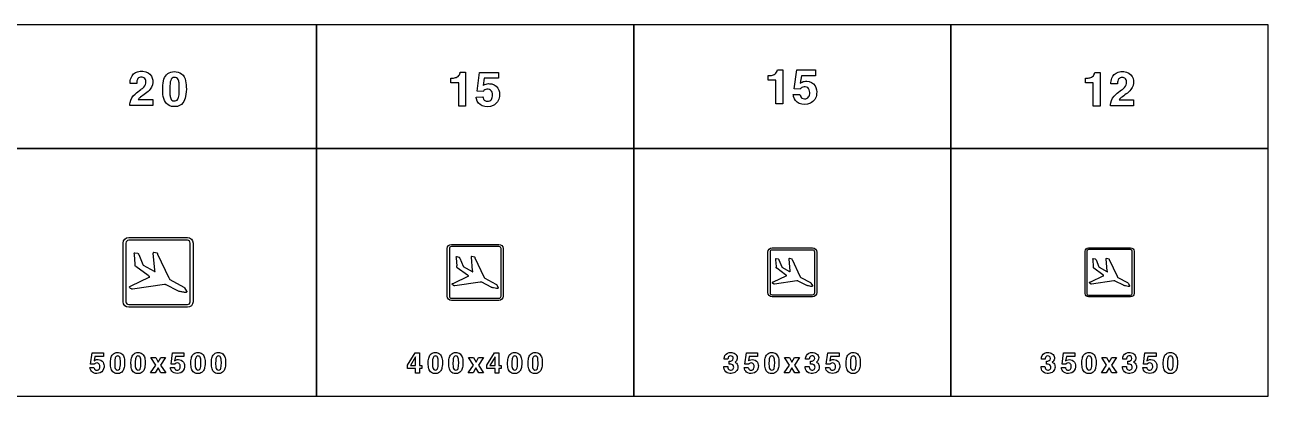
# Model space of a CAD drawing. Extents: x 0 to 18160, y 0 to 2655.
# Drawn here: x 9262 to 18160, y 0 to 2655 of the extents above; entities that cross this region are included whole.
import ezdxf

# ---------------------------------------------------------------- set-up
doc = ezdxf.new("R2010")
doc.units = 0
doc.header["$MEASUREMENT"] = 0

msp = doc.modelspace()

# ---------------------------------------------------------------- linework, layer by layer
for points in [[(9080, 1770), (11350, 1770), (11350, 2655), (9080, 2655)], [(11350, 1770), (13620, 1770), (13620, 2655), (11350, 2655)], [(13620, 1770), (15890, 1770), (15890, 2655), (13620, 2655)], [(15890, 1770), (18160, 1770), (18160, 2655), (15890, 2655)], [(9080, 0), (11350, 0), (11350, 1770), (9080, 1770)], [(11350, 0), (13620, 0), (13620, 1770), (11350, 1770)], [(13620, 0), (15890, 0), (15890, 1770), (13620, 1770)], [(15890, 0), (18160, 0), (18160, 1770), (15890, 1770)], [(10198.2, 221.797), (10163.1, 276.346), (10197.9, 276.346), (10216.2, 242.294), (10234.9, 276.346), (10269, 276.346), (10233.5, 222.318), (10270, 166.299), (10235.4, 166.299), (10215.6, 202.389), (10195.2, 166.299), (10161, 166.299)], [(12001, 222.096), (12055.2, 309.963), (12087.1, 309.963), (12087.1, 219.228), (12103.3, 219.228), (12103.3, 196.409), (12087.1, 196.409), (12087.1, 165.058), (12058.6, 165.058), (12058.6, 196.409), (12001, 196.409)], [(12058.6, 280.769), (12022.6, 219.228), (12058.6, 219.228)], [(12472.5, 221.797), (12437.4, 276.346), (12472.2, 276.346), (12490.5, 242.294), (12509.2, 276.346), (12543.3, 276.346), (12507.8, 222.318), (12544.3, 166.299), (12509.7, 166.299), (12489.9, 202.389), (12469.5, 166.299), (12435.3, 166.299)], [(12569, 222.114), (12623.3, 309.981), (12655.1, 309.981), (12655.1, 219.246), (12671.3, 219.246), (12671.3, 196.427), (12655.1, 196.427), (12655.1, 165.076), (12626.6, 165.076), (12626.6, 196.427), (12569, 196.427)], [(12626.6, 280.787), (12590.6, 219.246), (12626.6, 219.246)], [(14734.2, 221.783), (14699.1, 276.332), (14733.9, 276.332), (14752.1, 242.28), (14770.8, 276.333), (14805, 276.333), (14769.4, 222.304), (14806, 166.285), (14771.4, 166.285), (14751.6, 202.375), (14731.2, 166.285), (14697, 166.285)], [(17004.2, 221.783), (16969.1, 276.332), (17003.9, 276.332), (17022.1, 242.28), (17040.8, 276.333), (17075, 276.333), (17039.4, 222.304), (17076, 166.285), (17041.4, 166.285), (17021.6, 202.375), (17001.2, 166.285), (16967, 166.285)]]:
    msp.add_lwpolyline(points, close=True)
for points in [[(10012.9, 2078.85, -0.0640343), (10014.2, 2099.78, -0.161687), (10050, 2160.33, -0.0283718), (10091.8, 2192.71, 0.0545111), (10112.7, 2210.64, 0.192461), (10127.7, 2250.18, 0.234238), (10114.1, 2276.56, 0.196223), (10088.8, 2281.34, 0.252425), (10066.8, 2264.16, 0.0856617), (10062.7, 2247.14, 0.0202329), (10062, 2235.45), (10015.3, 2235.45, -0.0983795), (10021.4, 2276.76, -0.245047), (10067.6, 2319.89, -0.207102), (10144.5, 2311.55, -0.233443), (10177, 2259.22, -0.20961), (10158.8, 2195.04, -0.0785124), (10124.9, 2163.57, 0.0107372), (10089.1, 2137.78, 0.0665092), (10073.2, 2121.74), (10177.7, 2121.74), (10177.7, 2078.85)], [(10247.9, 2191.49, -0.0563084), (10253.9, 2254.32, -0.130301), (10276.1, 2298.12, -0.174843), (10317.9, 2319.53, -0.147552), (10371, 2312.9, -0.192146), (10407.8, 2269.73, -0.0833996), (10417.1, 2212.7, -0.0545507), (10412.1, 2141.92, -0.116773), (10393, 2097.85, -0.221099), (10338.1, 2070.16, -0.162564), (10286.7, 2082.68, -0.174743), (10255.4, 2128.1, -0.0640867), (10247.9, 2186.79)], [(12310.9, 2274.45), (12324.1, 2274.45, 0.0261527), (12330.1, 2275.12, 0.0824327), (12354.9, 2282.34, 0.211118), (12374.9, 2306.08, 0.0230957), (12377.6, 2315.99), (12415.7, 2315.99), (12415.7, 2074.01), (12367.1, 2074.01), (12367.1, 2241.03), (12310.9, 2241.03)], [(12491, 2139), (12538, 2140.78, 0.0452719), (12544.4, 2124.55, 0.0567733), (12549.1, 2117.67, 0.070207), (12553.5, 2114.2, 0.264984), (12589.6, 2112.3, 0.20748), (12607, 2135.41, 0.147389), (12605.8, 2173.44, 0.308532), (12576.4, 2194.85, 0.215743), (12546.7, 2184.62, 0.028781), (12541.3, 2178.38), (12498.7, 2180.39), (12516.5, 2315.07), (12650.5, 2315.07), (12650.5, 2273.2), (12550.1, 2273.2), (12541.1, 2221.19, -0.0211252), (12554.1, 2228.73, -0.121371), (12587.4, 2234.58, -0.244671), (12647.2, 2202.63, -0.173069), (12658.8, 2143.5, -0.256779), (12613.6, 2077.51, -0.199585), (12534, 2076.44, -0.245625), (12493.7, 2125.34, -0.0170062)], [(14580.9, 2291.94), (14594.1, 2291.94, 0.0261527), (14600.1, 2292.61, 0.0824327), (14624.9, 2299.84, 0.211118), (14644.9, 2323.58, 0.0230957), (14647.6, 2333.49), (14685.7, 2333.49), (14685.7, 2091.51), (14637.1, 2091.51), (14637.1, 2258.53), (14580.9, 2258.53)], [(14761, 2156.5), (14808, 2158.28, 0.0452719), (14814.4, 2142.04, 0.0567733), (14819.1, 2135.17, 0.070207), (14823.5, 2131.7, 0.264984), (14859.6, 2129.8, 0.20748), (14877, 2152.9, 0.147389), (14875.8, 2190.94, 0.308532), (14846.4, 2212.34, 0.215743), (14816.7, 2202.11, 0.028781), (14811.3, 2195.87), (14768.7, 2197.89), (14786.5, 2332.56), (14920.5, 2332.56), (14920.5, 2290.7), (14820.1, 2290.7), (14811.1, 2238.69, -0.0211252), (14824, 2246.23, -0.121371), (14857.4, 2252.07, -0.244671), (14917.2, 2220.12, -0.173069), (14928.7, 2161, -0.256779), (14883.6, 2095.01, -0.199585), (14804, 2093.94, -0.245625), (14763.7, 2142.83, -0.0170062)], [(16852.4, 2273.43), (16865.5, 2273.43, 0.0261527), (16871.5, 2274.1, 0.0824327), (16896.4, 2281.32, 0.211118), (16916.4, 2305.06, 0.0230957), (16919, 2314.97), (16957.1, 2314.97), (16957.1, 2072.99), (16908.5, 2072.99), (16908.5, 2240.01), (16852.4, 2240.01)], [(17032.5, 2075.98, -0.0640343), (17033.8, 2096.92, -0.161687), (17069.6, 2157.46, -0.0283718), (17111.4, 2189.85, 0.0545111), (17132.3, 2207.78, 0.192461), (17147.3, 2247.31, 0.234238), (17133.7, 2273.69, 0.196223), (17108.4, 2278.47, 0.252425), (17086.4, 2261.29, 0.0856617), (17082.3, 2244.27, 0.0202329), (17081.6, 2232.58), (17034.9, 2232.58, -0.0983795), (17041, 2273.89, -0.245047), (17087.1, 2317.02, -0.207102), (17164.1, 2308.69, -0.233443), (17196.6, 2256.36, -0.20961), (17178.4, 2192.18, -0.0785124), (17144.5, 2160.7, 0.0107372), (17108.7, 2134.91, 0.0665092), (17092.8, 2118.88), (17197.3, 2118.88), (17197.3, 2075.98)], [(10299.2, 2160.96, 0.0124589), (10299.8, 2154.64, 0.0668192), (10305.4, 2129.25, 0.615362), (10356.3, 2123.64, 0.0726881), (10361.7, 2136.67, 0.0588562), (10366.4, 2173.95, 0.0389037), (10364.8, 2240.94, 0.084671), (10358.2, 2264.28, 0.156013), (10346.8, 2276.44, 0.143208), (10331, 2279.4, 0.172584), (10315.3, 2273.2, 0.132565), (10305.3, 2257.64, 0.0498315), (10300.8, 2235.92, 0.0368731)], [(10005, 635.003, -0.414213), (9965, 675.003), (9965, 1095, -0.414213), (10005, 1135), (10425, 1135, -0.414213), (10465, 1095), (10465, 675.003, -0.414213), (10425, 635.003)], [(10005, 655.003), (10425, 655.003, 0.414213), (10445, 675.003), (10445, 1095, 0.414213), (10425, 1115), (10005, 1115, 0.414213), (9985, 1095), (9985, 675.003, 0.414213)], [(12315, 685.002, -0.414213), (12285, 715.002), (12285, 1055, -0.414213), (12315, 1085), (12655, 1085, -0.414213), (12685, 1055), (12685, 715.002, -0.414213), (12655, 685.002)], [(12315, 700.003), (12655, 700.003, 0.414213), (12670, 715.003), (12670, 1055, 0.414213), (12655, 1070), (12315, 1070, 0.414213), (12300, 1055), (12300, 715.003, 0.414213)], [(10027.3, 765.231, -0.142894), (10020.6, 768.845, 0.0915512), (10015.5, 772.243, -0.22319), (10009.8, 778.582, -0.368234), (10012.2, 784.277, -0.0172415), (10022.3, 789.234), (10150.7, 849.693, 0.0223741), (10153.4, 851.27, 0.107682), (10154.7, 852.635, 0.246913), (10154.8, 854.049, 0.121893), (10154.1, 855.008, 0.0277809), (10149.1, 858.66, -0.0186615), (10144.7, 861.478), (10054.7, 926.833, -0.00515923), (10053.1, 928.099, -0.268688), (10050.2, 935.47, -0.0222521), (10051.3, 941.727, 0.0316145), (10052, 944.737), (10046.1, 1011.95), (10045, 1023.18, -0.115681), (10045.5, 1024.72, -0.180439), (10046.5, 1025.5, -0.100771), (10049, 1025.67), (10069.5, 1021.69, -0.204275), (10072.7, 1019.91, -0.0823424), (10074.8, 1016.12), (10076.8, 1011.63), (10107.1, 940.223), (10108.1, 937.518), (10187, 893.751, 0.132139), (10189.5, 892.683, -0.110722), (10190, 892.49, -0.0625931), (10190.7, 891.818, 0.0560601), (10191.4, 891.135, 0.168778), (10192, 890.912, 0.158111), (10192.8, 891.209, 0.249959), (10193.1, 891.987, 0.087084), (10192.9, 892.886, -0.0541803), (10192.5, 893.904, -0.0208536), (10192.3, 896.256, -0.00581721), (10191.7, 901.074), (10181, 1021.61), (10180.9, 1023.09, -0.173869), (10182, 1027.16, -0.118827), (10183.9, 1028.71), (10207.5, 1024.16, -0.0708109), (10208.3, 1023.12, -0.0488518), (10211.9, 1015.94), (10292.2, 846.067, -0.0209558), (10295.8, 838.776, 0.121695), (10299.7, 833.802), (10399.5, 780.186), (10404.7, 775.488), (10419.2, 750.774, -0.0396199), (10420.2, 748.273, -0.253082), (10419.2, 743.381, -0.112199), (10417, 741.908, -0.0455457), (10409.6, 741.298, -0.00593532), (10405, 741.971, 0.00606848), (10379.3, 745.975, -0.0634277), (10365.2, 749.277, -0.0127399), (10357, 753.186), (10272.7, 795.987, 0.0793033), (10268.5, 797.744, 0.0751267), (10259.9, 798.004), (10031.6, 764.755, 0.00843539), (10031, 764.617, 0.213133), (10030.6, 765.157, 0.115136), (10029.8, 765.309, 0.0208024), (10028.3, 765.183, -0.0944775)], [(12334.8, 789.185, -0.142894), (12329.5, 792.077, 0.0915512), (12325.4, 794.795, -0.22319), (12320.9, 799.866, -0.368234), (12322.7, 804.422, -0.0172415), (12330.8, 808.388), (12433.5, 856.755, 0.0223741), (12435.7, 858.017, 0.107682), (12436.8, 859.109, 0.246913), (12436.9, 860.24, 0.121893), (12436.3, 861.007, 0.0277809), (12432.3, 863.929, -0.0186615), (12428.7, 866.183), (12356.8, 918.467, -0.00515923), (12355.5, 919.479, -0.268688), (12353.2, 925.377, -0.0222521), (12354.1, 930.382, 0.0316145), (12354.6, 932.79), (12349.9, 986.56), (12349, 995.545, -0.115681), (12349.4, 996.773, -0.180439), (12350.2, 997.401, -0.100771), (12352.2, 997.537), (12368.6, 994.354, -0.204275), (12371.1, 992.931, -0.0823424), (12372.8, 989.894), (12374.5, 986.305), (12398.7, 929.179), (12399.5, 927.015), (12462.6, 892.002, 0.132139), (12464.8, 891.069, -0.0625931), (12465.6, 890.455, 0.0560601), (12466.1, 889.909, 0.168778), (12466.6, 889.73, 0.158111), (12467.2, 889.968, 0.249959), (12467.5, 890.59, 0.087084), (12467.3, 891.309, -0.0541803), (12467, 892.123, -0.0208536), (12466.8, 894.005, -0.00581721), (12466.3, 897.859), (12457.8, 994.289), (12457.7, 995.471, -0.173869), (12458.6, 998.731, -0.118827), (12460.2, 999.968), (12479, 996.33, -0.0708109), (12479.7, 995.499, -0.0488518), (12482.5, 989.756), (12546.7, 853.854, -0.0209558), (12549.6, 848.022, 0.121695), (12552.8, 844.043), (12632.6, 801.149), (12636.7, 797.391), (12648.4, 777.62, -0.0396199), (12649.1, 775.619, -0.253082), (12648.4, 771.706, -0.112199), (12646.6, 770.527, -0.0455457), (12640.7, 770.039, -0.00593532), (12637, 770.578, 0.00606848), (12616.4, 773.781, -0.0634277), (12605.1, 776.422, -0.0127399), (12598.6, 779.55), (12531.1, 813.79, 0.0793033), (12527.8, 815.196, 0.0751267), (12520.9, 815.404), (12338, 788.749, 0.213133), (12337.4, 789.126, 0.115136), (12336.9, 789.248, 0.0208024), (12335.6, 789.147, -0.0944775)], [(14610, 710.003, -0.414213), (14580, 740.003), (14580, 1030, -0.414213), (14610, 1060), (14900, 1060, -0.414213), (14930, 1030), (14930, 740.003, -0.414213), (14900, 710.003)], [(14610, 725.003), (14900, 725.003, 0.414213), (14915, 740.003), (14915, 1030, 0.414213), (14900, 1045), (14610, 1045, 0.414213), (14595, 1030), (14595, 740.003, 0.414213)], [(14623.6, 801.162, -0.142894), (14618.9, 803.692, 0.0915512), (14615.4, 806.071, -0.22319), (14611.4, 810.508, -0.368234), (14613, 814.495, -0.0172415), (14620.1, 817.965), (14710, 860.286, 0.0223741), (14711.9, 861.39, 0.107682), (14712.8, 862.346, 0.246913), (14712.9, 863.335, 0.121893), (14712.4, 864.006, 0.0277809), (14708.9, 866.563, -0.0186615), (14705.8, 868.535), (14642.8, 914.284, -0.00515923), (14641.7, 915.17, -0.268688), (14639.7, 920.33, -0.0222521), (14640.4, 924.71, 0.0316145), (14640.9, 926.817), (14636.8, 973.866), (14636, 981.727, -0.115681), (14636.3, 982.802, -0.180439), (14637, 983.351, -0.100771), (14638.8, 983.471), (14653.1, 980.686, -0.204275), (14655.4, 979.44, -0.0823424), (14656.9, 976.783), (14658.3, 973.642), (14679.4, 923.657), (14680.2, 921.764), (14735.4, 891.127, 0.132139), (14737.3, 890.311, -0.0625931), (14738, 889.773, 0.0560601), (14738.7, 889.217, 0.158111), (14739.4, 889.347, 0.249959), (14739.7, 889.892, 0.087084), (14739.5, 890.521, -0.0541803), (14739.3, 891.233, -0.0208536), (14739.1, 892.88, -0.00581721), (14738.7, 896.252), (14731.2, 980.628), (14731.1, 981.662, -0.173869), (14731.9, 984.515, -0.118827), (14733.3, 985.597), (14749.8, 982.414, -0.0708109), (14750.3, 981.687, -0.0488518), (14752.8, 976.662), (14809, 857.748, -0.0209558), (14811.6, 852.644, 0.121695), (14814.3, 849.162), (14884.1, 811.631), (14887.8, 808.343), (14898, 791.043, -0.0396199), (14898.6, 789.292, -0.253082), (14897.9, 785.868, -0.112199), (14896.4, 784.836, -0.0455457), (14891.2, 784.409, -0.00593532), (14888, 784.881, 0.00606848), (14870, 787.683, -0.0634277), (14860.1, 789.994, -0.0127399), (14854.4, 792.731), (14795.4, 822.691, 0.0793033), (14792.4, 823.922, 0.0751267), (14786.4, 824.103), (14626.4, 800.781, 0.213133), (14625.9, 801.11, 0.115136), (14625.4, 801.217, 0.0208024), (14624.3, 801.129, -0.0944775)], [(16874, 710.003, -0.414213), (16850, 734.003), (16850, 1036, -0.414213), (16874, 1060), (17176, 1060, -0.414213), (17200, 1036), (17200, 734.003, -0.414213), (17176, 710.003)], [(16874, 722.003), (17176, 722.003, 0.414213), (17188, 734.003), (17188, 1036, 0.414213), (17176, 1048), (16874, 1048, 0.414213), (16862, 1036), (16862, 734.003, 0.414213)], [(16893.6, 801.162, -0.142894), (16888.9, 803.692, 0.0915512), (16885.4, 806.071, -0.22319), (16881.4, 810.508, -0.368234), (16883, 814.495, -0.0172415), (16890.1, 817.965), (16980, 860.286, 0.0223741), (16981.9, 861.39, 0.107682), (16982.8, 862.346, 0.246913), (16982.9, 863.335, 0.121893), (16982.4, 864.006, 0.0277809), (16978.9, 866.563, -0.0186615), (16975.8, 868.535), (16912.8, 914.284, -0.00515923), (16911.7, 915.17, -0.268688), (16909.7, 920.33, -0.0222521), (16910.4, 924.71, 0.0316145), (16910.9, 926.817), (16906.8, 973.866), (16906, 981.727, -0.115681), (16906.3, 982.802, -0.180439), (16907, 983.351, -0.100771), (16908.8, 983.471), (16923.1, 980.686, -0.204275), (16925.4, 979.44, -0.0823424), (16926.9, 976.783), (16928.3, 973.642), (16949.4, 923.657), (16950.2, 921.764), (17005.4, 891.127, 0.132139), (17007.3, 890.311, -0.0625931), (17008, 889.773, 0.0560601), (17008.7, 889.217, 0.158111), (17009.4, 889.347, 0.249959), (17009.7, 889.892, 0.087084), (17009.5, 890.521, -0.0541803), (17009.3, 891.233, -0.0208536), (17009.1, 892.88, -0.00581721), (17008.7, 896.252), (17001.2, 980.628), (17001.1, 981.662, -0.173869), (17001.9, 984.515, -0.118827), (17003.3, 985.597), (17019.8, 982.414, -0.0708109), (17020.3, 981.687, -0.0488518), (17022.8, 976.662), (17079, 857.748, -0.0209558), (17081.6, 852.644, 0.121695), (17084.3, 849.162), (17154.1, 811.631), (17157.8, 808.343), (17168, 791.043, -0.0396199), (17168.6, 789.292, -0.253082), (17167.9, 785.868, -0.112199), (17166.4, 784.836, -0.0455457), (17161.2, 784.409, -0.00593532), (17158, 784.881, 0.00606848), (17140, 787.683, -0.0634277), (17130.1, 789.994, -0.0127399), (17124.4, 792.731), (17065.4, 822.691, 0.0793033), (17062.4, 823.922, 0.0751267), (17056.4, 824.103), (16896.4, 800.781, 0.213133), (16895.9, 801.11, 0.115136), (16895.4, 801.217, 0.0208024), (16894.3, 801.129, -0.0944775)], [(9727.75, 203.882), (9755.92, 204.948, 0.0452719), (9759.76, 195.209, 0.0567733), (9762.6, 191.086, 0.070207), (9765.26, 189, 0.264984), (9786.87, 187.863, 0.20748), (9797.32, 201.726, 0.147389), (9796.63, 224.545, 0.308532), (9779, 237.389, 0.215743), (9761.13, 231.252, 0.028781), (9757.91, 227.507), (9732.34, 228.716), (9743.03, 309.522), (9823.46, 309.522), (9823.46, 284.403), (9763.2, 284.403), (9757.82, 253.195, -0.0211252), (9765.57, 257.721, -0.121371), (9785.57, 261.228, -0.244671), (9821.44, 242.057, -0.173069), (9828.39, 206.583, -0.256779), (9801.28, 166.986, -0.199585), (9753.55, 166.346, -0.245625), (9729.38, 195.683, -0.0170062)], [(9874.18, 234.284, -0.0563084), (9877.8, 271.986, -0.130301), (9891.12, 298.265, -0.174843), (9916.22, 311.109, -0.147552), (9948.09, 307.128, -0.192146), (9970.17, 281.228, -0.0833996), (9975.72, 247.01, -0.0545507), (9972.71, 204.545, -0.116773), (9961.26, 178.1, -0.221099), (9928.35, 161.488, -0.162564), (9897.47, 169, -0.174743), (9878.7, 196.251, -0.0640867), (9874.23, 231.464)], [(9905.01, 215.967, 0.0124589), (9905.32, 212.175, 0.0668192), (9908.68, 196.938, 0.615362), (9939.23, 193.574, 0.0726881), (9942.5, 201.393, 0.0588562), (9945.32, 223.763, 0.0389037), (9944.34, 263.953, 0.084671), (9940.39, 277.957, 0.156013), (9933.52, 285.256, 0.143208), (9924.08, 287.033, 0.172584), (9914.63, 283.313, 0.132565), (9908.66, 273.976, 0.0498315), (9905.93, 260.943, 0.0368731)], [(10020.9, 234.284, -0.0563084), (10024.6, 271.986, -0.130301), (10037.9, 298.265, -0.174843), (10063, 311.109, -0.147552), (10094.8, 307.128, -0.192146), (10116.9, 281.227, -0.0833996), (10122.5, 247.009, -0.0545507), (10119.5, 204.545, -0.116773), (10108, 178.1, -0.221099), (10075.1, 161.488, -0.162564), (10044.2, 169, -0.174743), (10025.5, 196.251, -0.0640867), (10021, 231.465)], [(10051.8, 215.967, 0.0124589), (10052.1, 212.175, 0.0668192), (10055.4, 196.938, 0.615362), (10086, 193.574, 0.0726881), (10089.2, 201.393, 0.0588562), (10092.1, 223.763, 0.0389037), (10091.1, 263.953, 0.084671), (10087.1, 277.957, 0.156013), (10080.3, 285.256, 0.143208), (10070.8, 287.033, 0.172584), (10061.4, 283.313, 0.132565), (10055.4, 273.976, 0.0498315), (10052.7, 260.943, 0.0368731)], [(10303.3, 203.891), (10331.5, 204.957, 0.0452719), (10335.3, 195.218, 0.0567733), (10338.2, 191.095, 0.070207), (10340.8, 189.009, 0.264984), (10362.4, 187.872, 0.20748), (10372.9, 201.735, 0.147389), (10372.2, 224.554, 0.308532), (10354.6, 237.398, 0.215743), (10336.7, 231.261, 0.028781), (10333.5, 227.517), (10307.9, 228.725), (10318.6, 309.531), (10399, 309.531), (10399, 284.412), (10338.8, 284.412), (10333.4, 253.204, -0.0211252), (10341.1, 257.73, -0.121371), (10361.1, 261.237, -0.244671), (10397, 242.066, -0.173069), (10404, 206.592, -0.256779), (10376.8, 166.995, -0.199585), (10329.1, 166.355, -0.245625), (10304.9, 195.692, -0.0170062)], [(10449.7, 234.285, -0.0563084), (10453.4, 271.986, -0.130301), (10466.7, 298.266, -0.174843), (10491.8, 311.109, -0.147552), (10523.7, 307.128, -0.192146), (10545.7, 281.228, -0.0833996), (10551.3, 247.01, -0.0545507), (10548.3, 204.545, -0.116773), (10536.8, 178.1, -0.221099), (10503.9, 161.488, -0.162564), (10473, 169, -0.174743), (10454.3, 196.251, -0.0640867), (10449.8, 231.465)], [(10480.6, 215.967, 0.0124589), (10480.9, 212.176, 0.0668192), (10484.2, 196.939, 0.615362), (10514.8, 193.574, 0.0726881), (10518.1, 201.394, 0.0588562), (10520.9, 223.763, 0.0389037), (10519.9, 263.953, 0.084671), (10516, 277.958, 0.156013), (10509.1, 285.256, 0.143208), (10499.7, 287.033, 0.172584), (10490.2, 283.313, 0.132565), (10484.2, 273.977, 0.0498315), (10481.5, 260.943, 0.0368731)], [(10596.5, 234.275, -0.0563084), (10600.1, 271.977, -0.130301), (10613.4, 298.256, -0.174843), (10638.5, 311.1, -0.147552), (10670.4, 307.119, -0.192146), (10692.5, 281.219, -0.0833996), (10698, 247.001, -0.0545507), (10695, 204.536, -0.116773), (10683.6, 178.091, -0.221099), (10650.7, 161.479, -0.162564), (10619.8, 168.991, -0.174743), (10601, 196.242, -0.0640867), (10596.5, 231.455)], [(10627.3, 215.958, 0.0124589), (10627.6, 212.166, 0.0668192), (10631, 196.929, 0.615362), (10661.5, 193.565, 0.0726881), (10664.8, 201.384, 0.0588562), (10667.6, 223.754, 0.0389037), (10666.7, 263.944, 0.084671), (10662.7, 277.948, 0.156013), (10655.8, 285.247, 0.143208), (10646.4, 287.024, 0.172584), (10636.9, 283.304, 0.132565), (10631, 273.967, 0.0498315), (10628.2, 260.934, 0.0368731)], [(12148.5, 234.285, -0.0563084), (12152.1, 271.986, -0.130301), (12165.4, 298.266, -0.174843), (12190.5, 311.109, -0.147552), (12222.4, 307.128, -0.192146), (12244.5, 281.228, -0.0833996), (12250, 247.01, -0.0545507), (12247, 204.545, -0.116773), (12235.6, 178.1, -0.221099), (12202.7, 161.489, -0.162564), (12171.8, 169, -0.174743), (12153, 196.252, -0.0640867), (12148.5, 231.465)], [(12179.3, 215.967, 0.0124589), (12179.6, 212.176, 0.0668192), (12183, 196.939, 0.615362), (12213.5, 193.574, 0.0726881), (12216.8, 201.394, 0.0588562), (12219.6, 223.763, 0.0389037), (12218.6, 263.953, 0.084671), (12214.7, 277.958, 0.156013), (12207.8, 285.256, 0.143208), (12198.4, 287.034, 0.172584), (12188.9, 283.313, 0.132565), (12183, 273.977, 0.0498315), (12180.2, 260.943, 0.0368731)], [(12295.2, 234.285, -0.0563084), (12298.9, 271.986, -0.130301), (12312.2, 298.266, -0.174843), (12337.3, 311.109, -0.147552), (12369.1, 307.128, -0.192146), (12391.2, 281.228, -0.0833996), (12396.8, 247.01, -0.0545507), (12393.8, 204.545, -0.116773), (12382.3, 178.1, -0.221099), (12349.4, 161.489, -0.162564), (12318.5, 169.001, -0.174743), (12299.8, 196.252, -0.0640867), (12295.3, 231.465)], [(12326.1, 215.967, 0.0124589), (12326.4, 212.176, 0.0668192), (12329.7, 196.939, 0.615362), (12360.3, 193.574, 0.0726881), (12363.5, 201.394, 0.0588562), (12366.4, 223.763, 0.0389037), (12365.4, 263.953, 0.084671), (12361.4, 277.958, 0.156013), (12354.6, 285.256, 0.143208), (12345.1, 287.034, 0.172584), (12335.7, 283.313, 0.132565), (12329.7, 273.977, 0.0498315), (12327, 260.943, 0.0368731)], [(12716.5, 234.285, -0.0563084), (12720.1, 271.986, -0.130301), (12733.4, 298.265, -0.174843), (12758.5, 311.109, -0.147552), (12790.4, 307.128, -0.192146), (12812.5, 281.228, -0.0833996), (12818, 247.01, -0.0545507), (12815, 204.545, -0.116773), (12803.6, 178.1, -0.221099), (12770.7, 161.488, -0.162564), (12739.8, 169, -0.174743), (12721, 196.251, -0.0640867), (12716.5, 231.465)], [(12747.3, 215.967, 0.0124589), (12747.6, 212.176, 0.0668192), (12751, 196.939, 0.615362), (12781.5, 193.574, 0.0726881), (12784.8, 201.394, 0.0588562), (12787.6, 223.763, 0.0389037), (12786.7, 263.953, 0.084671), (12782.7, 277.957, 0.156013), (12775.8, 285.256, 0.143208), (12766.4, 287.033, 0.172584), (12757, 283.313, 0.132565), (12751, 273.976, 0.0498315), (12748.3, 260.943, 0.0368731)], [(12863.2, 234.275, -0.0563084), (12866.9, 271.977, -0.130301), (12880.2, 298.256, -0.174843), (12905.3, 311.1, -0.147552), (12937.2, 307.119, -0.192146), (12959.2, 281.218, -0.0833996), (12964.8, 247, -0.0545507), (12961.8, 204.536, -0.116773), (12950.3, 178.091, -0.221099), (12917.4, 161.479, -0.162564), (12886.5, 168.991, -0.174743), (12867.8, 196.242, -0.0640867), (12863.3, 231.455)], [(12894.1, 215.958, 0.0124589), (12894.4, 212.166, 0.0668192), (12897.7, 196.929, 0.615362), (12928.3, 193.565, 0.0726881), (12931.6, 201.384, 0.0588562), (12934.4, 223.754, 0.0389037), (12933.4, 263.944, 0.084671), (12929.5, 277.948, 0.156013), (12922.6, 285.247, 0.143208), (12913.2, 287.024, 0.172584), (12903.7, 283.304, 0.132565), (12897.7, 273.967, 0.0498315), (12895, 260.934, 0.0368731)], [(14264.9, 210.618), (14292.7, 210.618, 0.0411845), (14294, 201.495, 0.335066), (14312.3, 186.329, 0.276505), (14331.4, 195.049, 0.158203), (14334.8, 207.49, 0.0878221), (14333, 217.04, 0.217575), (14321.9, 227.158, 0.0882727), (14309.1, 229.03), (14302.7, 229.03), (14302.7, 250.192, 0.0282129), (14314.4, 250.547, 0.50028), (14330.6, 277.846, 0.235001), (14319.5, 286.874, 0.165496), (14304.1, 285.5, 0.220849), (14295.5, 275.571, 0.055705), (14293.8, 264.647), (14266.9, 264.647, -0.0488003), (14268, 278.201, -0.30773), (14302.6, 310.902, -0.146685), (14338.2, 307.348, -0.469869), (14354.2, 251.684, -0.0891152), (14346.9, 244.623), (14344.4, 242.822, -0.0245333), (14351.1, 238.983, -0.202429), (14364.5, 216.969, -0.422325), (14326.9, 163.296, -0.154301), (14288.4, 167.609, -0.287878), (14265, 204.03, -0.0143877)], [(14410.5, 203.85), (14438.6, 204.916, 0.0452719), (14442.5, 195.177, 0.0567733), (14445.3, 191.054, 0.070207), (14448, 188.968, 0.264984), (14469.6, 187.831, 0.20748), (14480, 201.694, 0.147389), (14479.4, 224.513, 0.308532), (14461.7, 237.357, 0.215743), (14443.9, 231.219, 0.028781), (14440.6, 227.475), (14415.1, 228.684), (14425.7, 309.49), (14506.2, 309.49), (14506.2, 284.371), (14445.9, 284.371), (14440.5, 253.163, -0.0211252), (14448.3, 257.689, -0.121371), (14468.3, 261.196, -0.244671), (14504.2, 242.025, -0.173069), (14511.1, 206.551, -0.256779), (14484, 166.954, -0.199585), (14436.3, 166.314, -0.245625), (14412.1, 195.651, -0.0170062)], [(14556.9, 234.262, -0.0563084), (14560.5, 271.963, -0.130301), (14573.8, 298.243, -0.174843), (14598.9, 311.086, -0.147552), (14630.8, 307.105, -0.192146), (14652.9, 281.205, -0.0833996), (14658.4, 246.987, -0.0545507), (14655.4, 204.522, -0.116773), (14644, 178.077, -0.221099), (14611.1, 161.466, -0.162564), (14580.2, 168.977, -0.174743), (14561.4, 196.229, -0.0640867), (14556.9, 231.442)], [(14587.7, 215.944, 0.0124589), (14588, 212.153, 0.0668192), (14591.4, 196.916, 0.615362), (14621.9, 193.551, 0.0726881), (14625.2, 201.371, 0.0588562), (14628, 223.741, 0.0389037), (14627.1, 263.93, 0.084671), (14623.1, 277.935, 0.156013), (14616.2, 285.233, 0.143208), (14606.8, 287.011, 0.172584), (14597.3, 283.29, 0.132565), (14591.4, 273.954, 0.0498315), (14588.7, 260.921, 0.0368731)], [(14847.3, 210.654), (14875.2, 210.654, 0.0411845), (14876.4, 201.531, 0.335066), (14894.7, 186.365, 0.276505), (14913.9, 195.086, 0.158203), (14917.2, 207.527, 0.0878221), (14915.4, 217.076, 0.217575), (14904.3, 227.195, 0.0882727), (14891.6, 229.067), (14885.1, 229.067), (14885.1, 250.228, 0.0282129), (14896.8, 250.583, 0.50028), (14913, 277.882, 0.235001), (14901.9, 286.91, 0.165496), (14886.5, 285.536, 0.220849), (14878, 275.607, 0.055705), (14876.2, 264.683), (14849.4, 264.683, -0.0488003), (14850.4, 278.237, -0.30773), (14885, 310.939, -0.146685), (14920.7, 307.384, -0.469869), (14936.6, 251.721, -0.0891152), (14929.4, 244.659), (14926.8, 242.858, -0.0245333), (14933.5, 239.019, -0.202429), (14946.9, 217.005, -0.422325), (14909.3, 163.332, -0.154301), (14870.8, 167.645, -0.287878), (14847.4, 204.067, -0.0143877)], [(14992.9, 203.886), (15021.1, 204.953, 0.0452719), (15024.9, 195.213, 0.0567733), (15027.8, 191.09, 0.070207), (15030.4, 189.005, 0.264984), (15052, 187.867, 0.20748), (15062.5, 201.73, 0.147389), (15061.8, 224.55, 0.308532), (15044.2, 237.393, 0.215743), (15026.3, 231.256, 0.028781), (15023.1, 227.512), (14997.5, 228.72), (15008.2, 309.526), (15088.6, 309.526), (15088.6, 284.408), (15028.3, 284.408), (15023, 253.199, -0.0211252), (15030.7, 257.725, -0.121371), (15050.7, 261.232, -0.244671), (15086.6, 242.062, -0.173069), (15093.5, 206.588, -0.256779), (15066.4, 166.991, -0.199585), (15018.7, 166.351, -0.245625), (14994.5, 195.687, -0.0170062)], [(15139.3, 234.299, -0.0563084), (15143, 272, -0.130301), (15156.3, 298.28, -0.174843), (15181.4, 311.123, -0.147552), (15213.2, 307.142, -0.192146), (15235.3, 281.242, -0.0833996), (15240.9, 247.024, -0.0545507), (15237.9, 204.559, -0.116773), (15226.4, 178.114, -0.221099), (15193.5, 161.502, -0.162564), (15162.6, 169.014, -0.174743), (15143.9, 196.265, -0.0640867), (15139.4, 231.479)], [(15170.2, 215.981, 0.0124589), (15170.5, 212.19, 0.0668192), (15173.8, 196.953, 0.615362), (15204.4, 193.588, 0.0726881), (15207.6, 201.408, 0.0588562), (15210.5, 223.777, 0.0389037), (15209.5, 263.967, 0.084671), (15205.5, 277.972, 0.156013), (15198.7, 285.27, 0.143208), (15189.2, 287.047, 0.172584), (15179.8, 283.327, 0.132565), (15173.8, 273.99, 0.0498315), (15171.1, 260.957, 0.0368731)], [(16534.9, 210.618), (16562.7, 210.618, 0.0411845), (16564, 201.495, 0.335066), (16582.3, 186.329, 0.276505), (16601.4, 195.049, 0.158203), (16604.8, 207.49, 0.0878221), (16603, 217.04, 0.217575), (16591.9, 227.158, 0.0882727), (16579.1, 229.03), (16572.7, 229.03), (16572.7, 250.192, 0.0282129), (16584.4, 250.547, 0.50028), (16600.6, 277.846, 0.235001), (16589.5, 286.874, 0.165496), (16574.1, 285.5, 0.220849), (16565.5, 275.571, 0.055705), (16563.8, 264.647), (16536.9, 264.647, -0.0488003), (16538, 278.201, -0.30773), (16572.6, 310.902, -0.146685), (16608.2, 307.348, -0.469869), (16624.2, 251.684, -0.0891152), (16616.9, 244.623), (16614.4, 242.822, -0.0245333), (16621.1, 238.983, -0.202429), (16634.5, 216.969, -0.422325), (16596.9, 163.296, -0.154301), (16558.4, 167.609, -0.287878), (16535, 204.03, -0.0143877)], [(16680.5, 203.85), (16708.6, 204.916, 0.0452719), (16712.5, 195.177, 0.0567733), (16715.3, 191.054, 0.070207), (16718, 188.968, 0.264984), (16739.6, 187.831, 0.20748), (16750, 201.694, 0.147389), (16749.4, 224.513, 0.308532), (16731.7, 237.357, 0.215743), (16713.9, 231.219, 0.028781), (16710.6, 227.475), (16685.1, 228.684), (16695.7, 309.49), (16776.2, 309.49), (16776.2, 284.371), (16715.9, 284.371), (16710.5, 253.163, -0.0211252), (16718.3, 257.689, -0.121371), (16738.3, 261.196, -0.244671), (16774.2, 242.025, -0.173069), (16781.1, 206.551, -0.256779), (16754, 166.954, -0.199585), (16706.3, 166.314, -0.245625), (16682.1, 195.651, -0.0170062)], [(16826.9, 234.262, -0.0563084), (16830.5, 271.963, -0.130301), (16843.8, 298.243, -0.174843), (16868.9, 311.086, -0.147552), (16900.8, 307.105, -0.192146), (16922.9, 281.205, -0.0833996), (16928.4, 246.987, -0.0545507), (16925.4, 204.522, -0.116773), (16914, 178.077, -0.221099), (16881.1, 161.466, -0.162564), (16850.2, 168.977, -0.174743), (16831.4, 196.229, -0.0640867), (16826.9, 231.442)], [(16857.7, 215.944, 0.0124589), (16858, 212.153, 0.0668192), (16861.4, 196.916, 0.615362), (16891.9, 193.551, 0.0726881), (16895.2, 201.371, 0.0588562), (16898, 223.741, 0.0389037), (16897.1, 263.93, 0.084671), (16893.1, 277.935, 0.156013), (16886.2, 285.233, 0.143208), (16876.8, 287.011, 0.172584), (16867.3, 283.29, 0.132565), (16861.4, 273.954, 0.0498315), (16858.7, 260.921, 0.0368731)], [(17117.3, 210.654), (17145.2, 210.654, 0.0411845), (17146.4, 201.531, 0.335066), (17164.7, 186.365, 0.276505), (17183.9, 195.086, 0.158203), (17187.2, 207.527, 0.0878221), (17185.4, 217.076, 0.217575), (17174.3, 227.195, 0.0882727), (17161.6, 229.067), (17155.1, 229.067), (17155.1, 250.228, 0.0282129), (17166.8, 250.583, 0.50028), (17183, 277.882, 0.235001), (17171.9, 286.91, 0.165496), (17156.5, 285.536, 0.220849), (17148, 275.607, 0.055705), (17146.3, 264.683), (17119.4, 264.683, -0.0488003), (17120.4, 278.237, -0.30773), (17155, 310.939, -0.146685), (17190.7, 307.384, -0.469869), (17206.6, 251.721, -0.0891152), (17199.4, 244.659), (17196.8, 242.858, -0.0245333), (17203.5, 239.019, -0.202429), (17216.9, 217.005, -0.422325), (17179.3, 163.332, -0.154301), (17140.8, 167.645, -0.287878), (17117.4, 204.067, -0.0143877)], [(17262.9, 203.886), (17291.1, 204.953, 0.0452719), (17294.9, 195.213, 0.0567733), (17297.8, 191.09, 0.070207), (17300.4, 189.005, 0.264984), (17322, 187.867, 0.20748), (17332.5, 201.73, 0.147389), (17331.8, 224.55, 0.308532), (17314.2, 237.393, 0.215743), (17296.3, 231.256, 0.028781), (17293.1, 227.512), (17267.5, 228.72), (17278.2, 309.526), (17358.6, 309.526), (17358.6, 284.408), (17298.3, 284.408), (17293, 253.199, -0.0211252), (17300.7, 257.725, -0.121371), (17320.7, 261.232, -0.244671), (17356.6, 242.062, -0.173069), (17363.5, 206.588, -0.256779), (17336.4, 166.991, -0.199585), (17288.7, 166.351, -0.245625), (17264.5, 195.687, -0.0170062)], [(17409.3, 234.299, -0.0563084), (17413, 272, -0.130301), (17426.3, 298.28, -0.174843), (17451.4, 311.123, -0.147552), (17483.2, 307.142, -0.192146), (17505.3, 281.242, -0.0833996), (17510.9, 247.024, -0.0545507), (17507.9, 204.559, -0.116773), (17496.4, 178.114, -0.221099), (17463.5, 161.502, -0.162564), (17432.6, 169.014, -0.174743), (17413.9, 196.265, -0.0640867), (17409.4, 231.479)], [(17440.2, 215.981, 0.0124589), (17440.5, 212.19, 0.0668192), (17443.8, 196.953, 0.615362), (17474.4, 193.588, 0.0726881), (17477.6, 201.408, 0.0588562), (17480.5, 223.777, 0.0389037), (17479.5, 263.967, 0.084671), (17475.5, 277.972, 0.156013), (17468.7, 285.27, 0.143208), (17459.2, 287.047, 0.172584), (17449.8, 283.327, 0.132565), (17443.8, 273.99, 0.0498315), (17441.1, 260.957, 0.0368731)]]:
    msp.add_lwpolyline(points, format="xyb", close=True)

doc.saveas('drawing.dxf')
